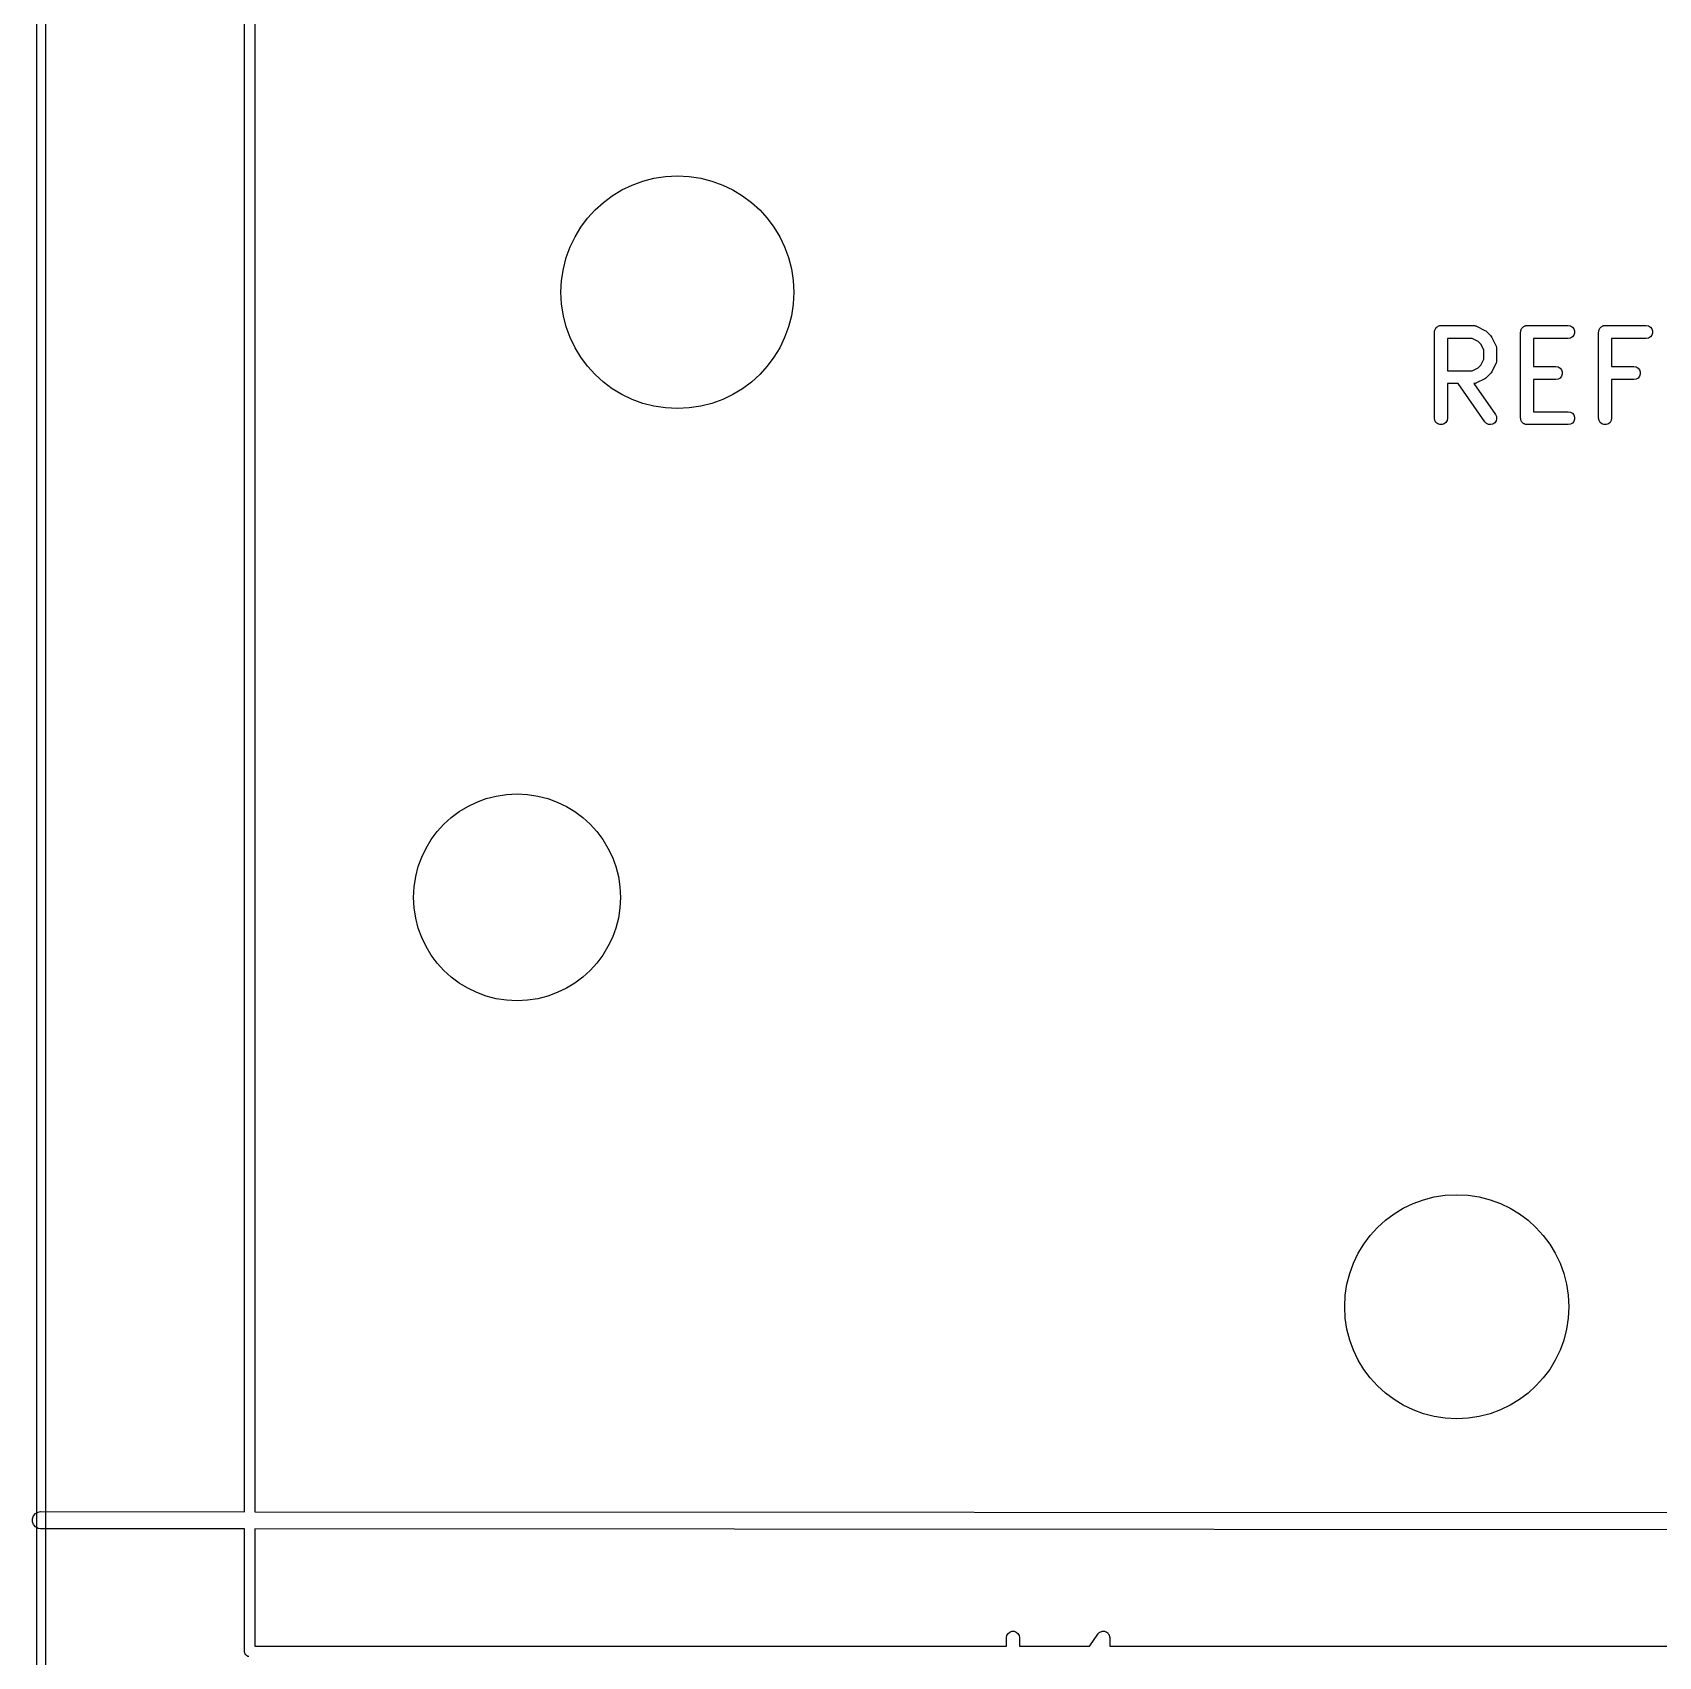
# Model space of a CAD drawing. Extents: x 202.7 to 262.5, y -125.5 to -33.7.
# Drawn here: x 202.66 to 221.52, y -73.07 to -54.23 of the extents above; entities that cross this region are included whole.
import ezdxf

# ---------------------------------------------------------------- set-up
doc = ezdxf.new("R2010")
doc.units = 0
doc.header["$MEASUREMENT"] = 0
doc.layers.add('BLACK', color=7, linetype='CONTINUOUS')

msp = doc.modelspace()

# ---------------------------------------------------------------- linework, layer by layer
at = {"layer": 'BLACK', "linetype": 'CONTINUOUS'}
for p, q in [((205.12, -71.3912), (205.12, -42.8068)), ((205.24, -42.872), (205.24, -71.3912)), ((202.71, -115.204), (202.71, -44.0656)), ((202.81, -44.117), (202.81, -115.151)), ((218.921, -57.7017), (218.923, -57.6953)), ((218.921, -58.7017), (218.921, -57.7017)), ((218.923, -57.6887), (218.925, -57.6825)), ((218.923, -57.6953), (218.923, -57.6887)), ((218.925, -57.6825), (218.926, -57.6761)), ((218.926, -57.6761), (218.929, -57.6704)), ((218.929, -57.6704), (218.932, -57.6642)), ((218.932, -57.6642), (218.936, -57.6592)), ((218.936, -57.6592), (218.939, -57.6535)), ((218.939, -57.6535), (218.944, -57.6493)), ((218.944, -57.6493), (218.948, -57.6443)), ((218.948, -57.6443), (218.954, -57.641)), ((218.954, -57.641), (218.959, -57.6368)), ((218.959, -57.6368), (218.965, -57.6345)), ((218.965, -57.6345), (218.971, -57.6312)), ((218.971, -57.6312), (218.977, -57.6301)), ((218.977, -57.6301), (218.983, -57.6279)), ((218.983, -57.6279), (218.99, -57.6279)), ((218.99, -57.6279), (218.996, -57.6267)), ((218.996, -57.6267), (219.377, -57.6267)), ((219.377, -57.6267), (219.382, -57.6275)), ((219.382, -57.6275), (219.386, -57.6272)), ((219.386, -57.6272), (219.394, -57.6297)), ((219.394, -57.6297), (219.403, -57.6312)), ((219.403, -57.6312), (219.407, -57.6334)), ((219.407, -57.6334), (219.411, -57.6346)), ((219.411, -57.6346), (219.506, -57.6823)), ((219.506, -57.6823), (219.516, -57.6894)), ((219.516, -57.6894), (219.526, -57.6963)), ((219.526, -57.6963), (219.573, -57.7439)), ((219.921, -57.7017), (219.923, -57.6953)), ((219.921, -58.7017), (219.921, -57.7017)), ((219.923, -57.6887), (219.925, -57.6825)), ((219.923, -57.6953), (219.923, -57.6887)), ((219.925, -57.6825), (219.926, -57.6761)), ((219.926, -57.6761), (219.929, -57.6704)), ((219.929, -57.6704), (219.932, -57.6642)), ((219.932, -57.6642), (219.936, -57.6592)), ((219.936, -57.6592), (219.939, -57.6535)), ((219.939, -57.6535), (219.944, -57.6493)), ((219.944, -57.6493), (219.948, -57.6443)), ((219.948, -57.6443), (219.954, -57.641)), ((219.954, -57.641), (219.959, -57.6368)), ((219.959, -57.6368), (219.965, -57.6345)), ((219.965, -57.6345), (219.971, -57.6312)), ((219.971, -57.6312), (219.977, -57.6301)), ((219.977, -57.6301), (219.983, -57.6279)), ((219.983, -57.6279), (219.99, -57.6279)), ((219.99, -57.6279), (219.996, -57.6267)), ((219.996, -57.6267), (220.473, -57.6267)), ((220.473, -57.6267), (220.498, -57.6312)), ((220.498, -57.6312), (220.521, -57.6443)), ((220.521, -57.6443), (220.538, -57.6642)), ((220.538, -57.6642), (220.547, -57.6887)), ((220.547, -57.6887), (220.547, -57.7147)), ((220.826, -57.7017), (220.827, -57.6953)), ((220.826, -58.7017), (220.826, -57.7017)), ((220.827, -57.6887), (220.83, -57.6825)), ((220.827, -57.6953), (220.827, -57.6887)), ((220.83, -57.6825), (220.831, -57.6761)), ((220.831, -57.6761), (220.834, -57.6704)), ((220.834, -57.6704), (220.836, -57.6642)), ((220.836, -57.6642), (220.841, -57.6592)), ((220.841, -57.6592), (220.844, -57.6535)), ((220.844, -57.6535), (220.849, -57.6493)), ((220.849, -57.6493), (220.853, -57.6443)), ((220.853, -57.6443), (220.859, -57.641)), ((220.859, -57.641), (220.864, -57.6368)), ((220.864, -57.6368), (220.87, -57.6345)), ((220.87, -57.6345), (220.876, -57.6312)), ((220.876, -57.6312), (220.882, -57.6301)), ((220.882, -57.6301), (220.888, -57.6279)), ((220.888, -57.6279), (220.895, -57.6279)), ((220.895, -57.6279), (220.901, -57.6267)), ((220.901, -57.6267), (221.377, -57.6267)), ((221.377, -57.6267), (221.403, -57.6312)), ((221.403, -57.6312), (221.426, -57.6443)), ((221.426, -57.6443), (221.442, -57.6642)), ((221.442, -57.6642), (221.451, -57.6887)), ((221.451, -57.6887), (221.451, -57.7147)), ((219.071, -57.7767), (219.071, -58.1505)), ((219.36, -57.7767), (219.071, -57.7767)), ((219.428, -57.811), (219.36, -57.7767)), ((219.459, -57.8414), (219.428, -57.811)), ((219.493, -57.9099), (219.459, -57.8414)), ((219.573, -57.7439), (219.58, -57.7538)), ((219.58, -57.7538), (219.587, -57.7634)), ((219.587, -57.7634), (219.635, -57.8587)), ((219.635, -57.8587), (219.636, -57.8628)), ((219.636, -57.8628), (219.638, -57.8665)), ((219.638, -57.8665), (219.64, -57.8752)), ((219.64, -57.8752), (219.642, -57.8836)), ((219.642, -57.8836), (219.642, -57.8879)), ((219.642, -57.8879), (219.643, -57.8922)), ((219.643, -57.8922), (219.643, -58.0351)), ((220.473, -57.7767), (220.071, -57.7767)), ((220.071, -57.7767), (220.071, -58.1029)), ((220.498, -57.7722), (220.473, -57.7767)), ((220.521, -57.7592), (220.498, -57.7722)), ((220.538, -57.7392), (220.521, -57.7592)), ((220.547, -57.7147), (220.538, -57.7392)), ((221.377, -57.7767), (220.976, -57.7767)), ((220.976, -57.7767), (220.976, -58.1029)), ((221.403, -57.7722), (221.377, -57.7767)), ((221.426, -57.7592), (221.403, -57.7722)), ((221.442, -57.7392), (221.426, -57.7592)), ((221.451, -57.7147), (221.442, -57.7392)), ((219.428, -58.1163), (219.459, -58.0859)), ((219.459, -58.0859), (219.493, -58.0173)), ((219.493, -58.0173), (219.493, -57.9099)), ((219.635, -58.0686), (219.587, -58.1638)), ((219.636, -58.0645), (219.635, -58.0686)), ((219.638, -58.0607), (219.636, -58.0645)), ((219.64, -58.052), (219.638, -58.0607)), ((219.642, -58.0436), (219.64, -58.052)), ((219.643, -58.0351), (219.642, -58.0393)), ((219.642, -58.0393), (219.642, -58.0436)), ((219.071, -58.1505), (219.36, -58.1505)), ((219.36, -58.1505), (219.428, -58.1163)), ((219.506, -58.245), (219.411, -58.2926)), ((219.516, -58.2378), (219.506, -58.245)), ((219.526, -58.2309), (219.516, -58.2378)), ((219.573, -58.1833), (219.526, -58.2309)), ((219.58, -58.1735), (219.573, -58.1833)), ((219.587, -58.1638), (219.58, -58.1735)), ((220.071, -58.1029), (220.33, -58.1029)), ((220.33, -58.2529), (220.071, -58.2529)), ((220.071, -58.2529), (220.071, -58.6267)), ((220.33, -58.1029), (220.355, -58.1074)), ((220.355, -58.2484), (220.33, -58.2529)), ((220.355, -58.1074), (220.378, -58.1205)), ((220.378, -58.2354), (220.355, -58.2484)), ((220.378, -58.1205), (220.395, -58.1404)), ((220.395, -58.2154), (220.378, -58.2354)), ((220.395, -58.1404), (220.404, -58.1649)), ((220.404, -58.1909), (220.395, -58.2154)), ((220.404, -58.1649), (220.404, -58.1909)), ((220.976, -58.1029), (221.235, -58.1029)), ((221.235, -58.2529), (220.976, -58.2529)), ((220.976, -58.2529), (220.976, -58.7017)), ((221.235, -58.1029), (221.26, -58.1074)), ((221.26, -58.2484), (221.235, -58.2529)), ((221.26, -58.1074), (221.283, -58.1205)), ((221.283, -58.2354), (221.26, -58.2484)), ((221.283, -58.1205), (221.3, -58.1404)), ((221.3, -58.2154), (221.283, -58.2354)), ((221.3, -58.1404), (221.308, -58.1649)), ((221.308, -58.1909), (221.3, -58.2154)), ((221.308, -58.1649), (221.308, -58.1909)), ((219.196, -58.3005), (219.071, -58.3005)), ((219.071, -58.3005), (219.071, -58.7017)), ((219.506, -58.7447), (219.196, -58.3005)), ((219.382, -58.2998), (219.379, -58.3003)), ((219.379, -58.3003), (219.629, -58.6587)), ((219.386, -58.3), (219.382, -58.2998)), ((219.394, -58.2975), (219.386, -58.3)), ((219.403, -58.296), (219.394, -58.2975)), ((219.407, -58.2938), (219.403, -58.296)), ((219.411, -58.2926), (219.407, -58.2938)), ((220.071, -58.6267), (220.473, -58.6267)), ((220.473, -58.6267), (220.498, -58.6312)), ((220.498, -58.6312), (220.521, -58.6443)), ((220.521, -58.6443), (220.538, -58.6642)), ((218.926, -58.7274), (218.921, -58.7017)), ((218.939, -58.7499), (218.926, -58.7274)), ((218.959, -58.7667), (218.939, -58.7499)), ((218.983, -58.7756), (218.959, -58.7667)), ((219.01, -58.7756), (218.983, -58.7756)), ((219.034, -58.7667), (219.01, -58.7756)), ((219.054, -58.7499), (219.034, -58.7667)), ((219.067, -58.7274), (219.054, -58.7499)), ((219.071, -58.7017), (219.067, -58.7274)), ((219.525, -58.7632), (219.506, -58.7447)), ((219.549, -58.7742), (219.525, -58.7632)), ((219.574, -58.7764), (219.549, -58.7742)), ((219.6, -58.7697), (219.574, -58.7764)), ((219.621, -58.7548), (219.6, -58.7697)), ((219.636, -58.7334), (219.621, -58.7548)), ((219.629, -58.6587), (219.64, -58.6823)), ((219.643, -58.7083), (219.636, -58.7334)), ((219.64, -58.6823), (219.643, -58.7083)), ((219.923, -58.7082), (219.921, -58.7017)), ((219.923, -58.7147), (219.923, -58.7082)), ((219.925, -58.7209), (219.923, -58.7147)), ((219.926, -58.7274), (219.925, -58.7209)), ((219.929, -58.7331), (219.926, -58.7274)), ((219.932, -58.7392), (219.929, -58.7331)), ((219.936, -58.7442), (219.932, -58.7392)), ((219.939, -58.7499), (219.936, -58.7442)), ((219.944, -58.7541), (219.939, -58.7499)), ((219.948, -58.7592), (219.944, -58.7541)), ((219.954, -58.7625), (219.948, -58.7592)), ((219.959, -58.7667), (219.954, -58.7625)), ((219.965, -58.7689), (219.959, -58.7667)), ((219.971, -58.7722), (219.965, -58.7689)), ((219.977, -58.7733), (219.971, -58.7722)), ((219.983, -58.7756), (219.977, -58.7733)), ((219.99, -58.7756), (219.983, -58.7756)), ((219.996, -58.7767), (219.99, -58.7756)), ((220.473, -58.7767), (219.996, -58.7767)), ((220.498, -58.7722), (220.473, -58.7767)), ((220.521, -58.7592), (220.498, -58.7722)), ((220.538, -58.7392), (220.521, -58.7592)), ((220.538, -58.6642), (220.547, -58.6887)), ((220.547, -58.7147), (220.538, -58.7392)), ((220.547, -58.6887), (220.547, -58.7147)), ((220.831, -58.7274), (220.826, -58.7017)), ((220.844, -58.7499), (220.831, -58.7274)), ((220.864, -58.7667), (220.844, -58.7499)), ((220.888, -58.7756), (220.864, -58.7667)), ((220.914, -58.7756), (220.888, -58.7756)), ((220.939, -58.7667), (220.914, -58.7756)), ((220.959, -58.7499), (220.939, -58.7667)), ((220.972, -58.7274), (220.959, -58.7499)), ((220.976, -58.7017), (220.972, -58.7274)), ((202.66, -71.4723), (202.672, -71.4392)), ((202.66, -71.5076), (202.66, -71.4723)), ((202.672, -71.4392), (202.695, -71.4122)), ((202.695, -71.4122), (202.725, -71.3946)), ((202.725, -71.3946), (202.751, -71.39)), ((202.751, -71.39), (205.12, -71.3912)), ((205.24, -71.3912), (259.62, -71.4186)), ((202.672, -71.5407), (202.66, -71.5076)), ((202.695, -71.5678), (202.672, -71.5407)), ((202.725, -71.5854), (202.695, -71.5678)), ((202.751, -71.59), (202.725, -71.5854)), ((205.12, -71.5912), (202.751, -71.59)), ((205.12, -73.0172), (205.12, -71.5912)), ((259.62, -71.6186), (205.24, -71.5912)), ((205.24, -71.5912), (205.24, -72.952)), ((213.975, -72.8042), (213.995, -72.7874)), ((213.995, -72.7874), (214.019, -72.7785)), ((214.019, -72.7785), (214.045, -72.7785)), ((214.045, -72.7785), (214.07, -72.7874)), ((214.07, -72.7874), (214.09, -72.8042)), ((215.022, -72.8042), (215.029, -72.7984)), ((215.029, -72.7984), (215.035, -72.7919)), ((215.035, -72.7919), (215.039, -72.7901)), ((215.039, -72.7901), (215.042, -72.7874)), ((215.042, -72.7874), (215.051, -72.7844)), ((215.051, -72.7844), (215.059, -72.7804)), ((215.059, -72.7804), (215.063, -72.7799)), ((215.063, -72.7799), (215.067, -72.7785)), ((215.067, -72.7785), (215.076, -72.7785)), ((215.076, -72.7785), (215.085, -72.7775)), ((215.085, -72.7775), (215.089, -72.7785)), ((215.089, -72.7785), (215.093, -72.7785)), ((215.093, -72.7785), (215.101, -72.7816)), ((215.101, -72.7816), (215.11, -72.7837)), ((215.11, -72.7837), (215.113, -72.786)), ((215.113, -72.786), (215.117, -72.7874)), ((215.117, -72.7874), (215.124, -72.7932)), ((215.124, -72.7932), (215.132, -72.7981)), ((215.132, -72.7981), (215.134, -72.8015)), ((205.24, -72.952), (213.957, -72.952)), ((213.957, -72.8524), (213.962, -72.8267)), ((213.957, -72.952), (213.957, -72.8524)), ((213.962, -72.8267), (213.975, -72.8042)), ((214.09, -72.8042), (214.103, -72.8267)), ((214.103, -72.8267), (214.107, -72.8524)), ((214.107, -72.8524), (214.107, -72.952)), ((214.107, -72.952), (214.922, -72.952)), ((214.922, -72.952), (214.926, -72.9475)), ((214.926, -72.9475), (215.017, -72.8108)), ((215.017, -72.8108), (215.02, -72.8078)), ((215.02, -72.8078), (215.022, -72.8042)), ((215.134, -72.8015), (215.137, -72.8042)), ((215.137, -72.8042), (215.142, -72.8119)), ((215.142, -72.8119), (215.147, -72.8191)), ((215.147, -72.8191), (215.148, -72.8231)), ((215.148, -72.8231), (215.15, -72.8267)), ((215.15, -72.8267), (215.152, -72.8355)), ((215.152, -72.8355), (215.154, -72.8441)), ((215.154, -72.8441), (215.154, -72.8483)), ((215.154, -72.8483), (215.155, -72.8524)), ((215.155, -72.8524), (215.155, -72.952)), ((215.155, -72.952), (221.873, -72.952)), ((205.12, -73.0173), (205.12, -73.0172)), ((205.12, -73.0226), (205.12, -73.0173)), ((205.122, -73.0276), (205.12, -73.0226)), ((205.123, -73.0328), (205.122, -73.0276)), ((205.125, -73.0375), (205.123, -73.0328)), ((205.127, -73.0425), (205.125, -73.0375)), ((205.131, -73.0465), (205.127, -73.0425)), ((205.133, -73.0512), (205.131, -73.0465)), ((205.137, -73.0546), (205.133, -73.0512)), ((205.141, -73.0587), (205.137, -73.0546)), ((205.145, -73.0613), (205.141, -73.0587)), ((205.15, -73.0648), (205.145, -73.0613)), ((205.155, -73.0666), (205.15, -73.0648)), ((205.159, -73.0693), (205.155, -73.0666)), ((205.164, -73.0702), (205.159, -73.0693)), ((205.169, -73.072), (205.164, -73.0702))]:
    msp.add_line(p, q, dxfattribs=at)
at = {"layer": 'BLACK'}
for centre, radius in [((210.14, -57.24), 1.35), ((210.14, -57.24), 1.35), ((208.28, -64.262), 1.2), ((208.28, -64.262), 1.2), ((219.18, -69.012), 1.3), ((219.18, -69.012), 1.3)]:
    msp.add_circle(centre, radius, dxfattribs=at)

doc.saveas('drawing.dxf')
